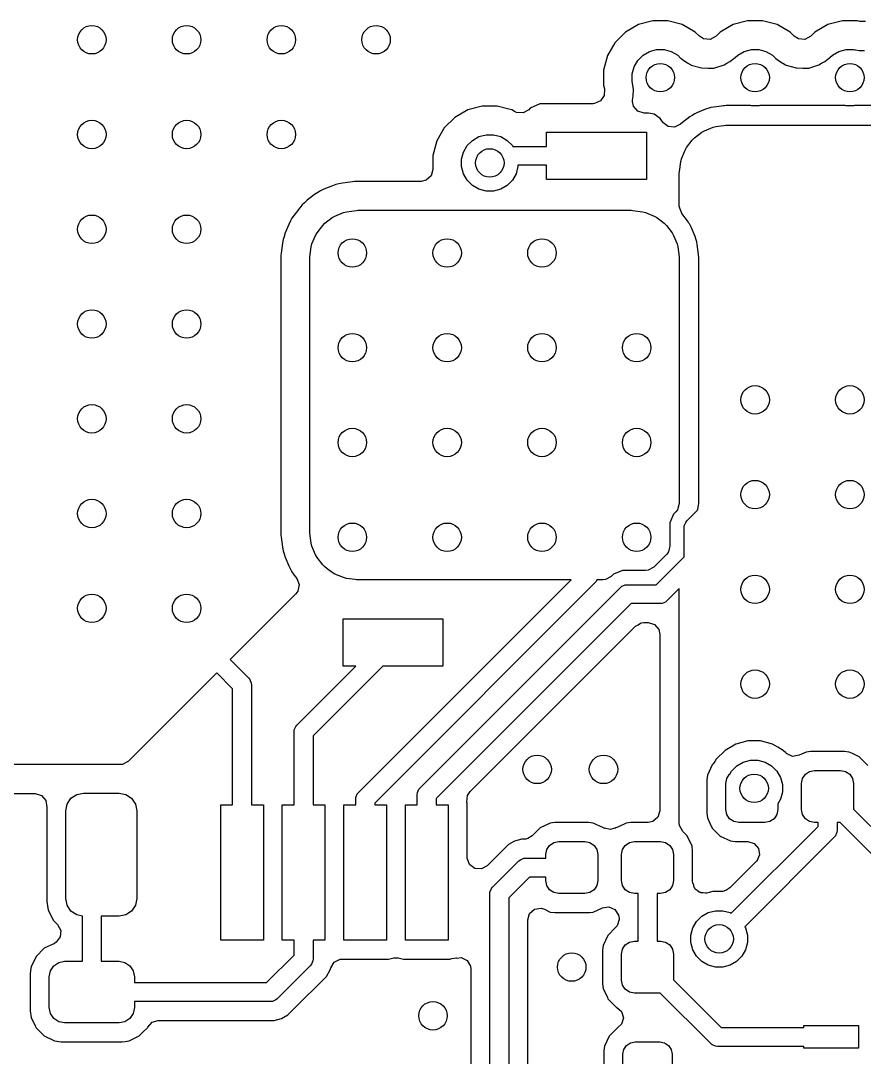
# Model space of a CAD drawing. Extents: x 2.65 to 6.49, y -4.64 to -1.62.
# Drawn here: x 3.002 to 3.3524, y -2.7653 to -2.3346 of the extents above; entities that cross this region are included whole.
import ezdxf

# ---------------------------------------------------------------- set-up
doc = ezdxf.new("R2010")
doc.units = 0
doc.header["$MEASUREMENT"] = 0
doc.layers.add('BLACK', color=7, linetype='CONTINUOUS')

msp = doc.modelspace()

# ---------------------------------------------------------------- linework, layer by layer
at = {"layer": 'BLACK', "linetype": 'CONTINUOUS'}
for p, q in [((3.25859, -2.33624), (3.2532, -2.33935)), ((3.2646, -2.33463), (3.25859, -2.33624)), ((3.25859, -2.33624), (3.25859, -2.33624)), ((3.27083, -2.33463), (3.2646, -2.33463)), ((3.27684, -2.33624), (3.27083, -2.33463)), ((3.28223, -2.33935), (3.27684, -2.33624)), ((3.27684, -2.33624), (3.27684, -2.33624)), ((3.27684, -2.33624), (3.27684, -2.33624)), ((3.29796, -2.33624), (3.29257, -2.33935)), ((3.30397, -2.33463), (3.29796, -2.33624)), ((3.29796, -2.33624), (3.29796, -2.33624)), ((3.3102, -2.33463), (3.30397, -2.33463)), ((3.31621, -2.33624), (3.3102, -2.33463)), ((3.3216, -2.33935), (3.31621, -2.33624)), ((3.31621, -2.33624), (3.31621, -2.33624)), ((3.31621, -2.33624), (3.31621, -2.33624)), ((3.33733, -2.33624), (3.33194, -2.33935)), ((3.34334, -2.33463), (3.33733, -2.33624)), ((3.33733, -2.33624), (3.33733, -2.33624)), ((3.34957, -2.33463), (3.34334, -2.33463)), ((3.35062, -2.33491), (3.34957, -2.33463)), ((3.34957, -2.33463), (3.34957, -2.33463)), ((3.35292, -2.33496), (3.35062, -2.33491)), ((3.2532, -2.33935), (3.2488, -2.34375)), ((3.2532, -2.33935), (3.2532, -2.33935)), ((3.28395, -2.34107), (3.28223, -2.33935)), ((3.28223, -2.33935), (3.28223, -2.33935)), ((3.2857, -2.34219), (3.28395, -2.34107)), ((3.28844, -2.34238), (3.2857, -2.34219)), ((3.29085, -2.34107), (3.28844, -2.34238)), ((3.29257, -2.33935), (3.29085, -2.34107)), ((3.29257, -2.33935), (3.29257, -2.33935)), ((3.32332, -2.34107), (3.3216, -2.33935)), ((3.3216, -2.33935), (3.3216, -2.33935)), ((3.32507, -2.34219), (3.32332, -2.34107)), ((3.32781, -2.34238), (3.32507, -2.34219)), ((3.33022, -2.34107), (3.32781, -2.34238)), ((3.33194, -2.33935), (3.33022, -2.34107)), ((3.33194, -2.33935), (3.33194, -2.33935)), ((3.2488, -2.34375), (3.24569, -2.34914)), ((3.2488, -2.34375), (3.2488, -2.34375)), ((3.2632, -2.34736), (3.26617, -2.34656)), ((3.26617, -2.34656), (3.26926, -2.34656)), ((3.26926, -2.34656), (3.27224, -2.34736)), ((3.30257, -2.34736), (3.30554, -2.34656)), ((3.30554, -2.34656), (3.30863, -2.34656)), ((3.30863, -2.34656), (3.31161, -2.34736)), ((3.34194, -2.34736), (3.34492, -2.34656)), ((3.34492, -2.34656), (3.348, -2.34656)), ((3.348, -2.34656), (3.34847, -2.34668)), ((3.34847, -2.34668), (3.34875, -2.3467)), ((3.34875, -2.3467), (3.35033, -2.34693)), ((3.35033, -2.34693), (3.35252, -2.34698)), ((3.24569, -2.34914), (3.24407, -2.35516)), ((3.24569, -2.34914), (3.24569, -2.34914)), ((3.2568, -2.35375), (3.25835, -2.35108)), ((3.25835, -2.35108), (3.26053, -2.3489)), ((3.26053, -2.3489), (3.2632, -2.34736)), ((3.27224, -2.34736), (3.27491, -2.3489)), ((3.27491, -2.3489), (3.27614, -2.35013)), ((3.27614, -2.35013), (3.27631, -2.35026)), ((3.27631, -2.35026), (3.27745, -2.35118)), ((3.27745, -2.35118), (3.279, -2.35218)), ((3.29662, -2.35162), (3.29882, -2.34997)), ((3.29882, -2.34997), (3.2999, -2.3489)), ((3.2999, -2.3489), (3.30257, -2.34736)), ((3.31161, -2.34736), (3.31428, -2.3489)), ((3.31428, -2.3489), (3.31551, -2.35013)), ((3.31551, -2.35013), (3.31568, -2.35026)), ((3.31568, -2.35026), (3.31682, -2.35118)), ((3.31682, -2.35118), (3.31837, -2.35218)), ((3.33599, -2.35162), (3.33819, -2.34997)), ((3.33819, -2.34997), (3.33927, -2.3489)), ((3.33927, -2.3489), (3.34194, -2.34736)), ((3.24407, -2.35516), (3.24407, -2.36138)), ((3.25601, -2.35673), (3.2568, -2.35375)), ((3.279, -2.35218), (3.27919, -2.35231)), ((3.27919, -2.35231), (3.27919, -2.35231)), ((3.27919, -2.35231), (3.28034, -2.35294)), ((3.28034, -2.35294), (3.28056, -2.35307)), ((3.28056, -2.35307), (3.28484, -2.35419)), ((3.28484, -2.35419), (3.28758, -2.35438)), ((3.28758, -2.35438), (3.29, -2.35431)), ((3.29, -2.35431), (3.2942, -2.35294)), ((3.2942, -2.35294), (3.29426, -2.35291)), ((3.29426, -2.35291), (3.29534, -2.35232)), ((3.29534, -2.35232), (3.29662, -2.35162)), ((3.31837, -2.35218), (3.31856, -2.35231)), ((3.31856, -2.35231), (3.31856, -2.35231)), ((3.31856, -2.35231), (3.31971, -2.35294)), ((3.31971, -2.35294), (3.31993, -2.35307)), ((3.31993, -2.35307), (3.32421, -2.35419)), ((3.32421, -2.35419), (3.32695, -2.35438)), ((3.32695, -2.35438), (3.32937, -2.35431)), ((3.32937, -2.35431), (3.33357, -2.35294)), ((3.33357, -2.35294), (3.33363, -2.35291)), ((3.33363, -2.35291), (3.33471, -2.35232)), ((3.33471, -2.35232), (3.33599, -2.35162)), ((3.25601, -2.35981), (3.25601, -2.35673)), ((3.25619, -2.3605), (3.25601, -2.35981)), ((3.24407, -2.36138), (3.24449, -2.36295)), ((3.24449, -2.36295), (3.24443, -2.3657)), ((3.25652, -2.36323), (3.25619, -2.3605)), ((3.25645, -2.36598), (3.25652, -2.36323)), ((3.24289, -2.36797), (3.24036, -2.36906)), ((3.24443, -2.3657), (3.24289, -2.36797)), ((3.2561, -2.36763), (3.25645, -2.36598)), ((3.2561, -2.36815), (3.2561, -2.36763)), ((3.25654, -2.37017), (3.2561, -2.36815)), ((3.18772, -2.37167), (3.18233, -2.37478)), ((3.18773, -2.37167), (3.18772, -2.37167)), ((3.19374, -2.37006), (3.18773, -2.37167)), ((3.19996, -2.37006), (3.19374, -2.37006)), ((3.20471, -2.37133), (3.19996, -2.37006)), ((3.20598, -2.37167), (3.20471, -2.37133)), ((3.20717, -2.37236), (3.20598, -2.37167)), ((3.20791, -2.37271), (3.20717, -2.37236)), ((3.21065, -2.3729), (3.20791, -2.37271)), ((3.21307, -2.37159), (3.21065, -2.3729)), ((3.21366, -2.37099), (3.21307, -2.37159)), ((3.21771, -2.36921), (3.21366, -2.37099)), ((3.21366, -2.37099), (3.21366, -2.37099)), ((3.2187, -2.36909), (3.21771, -2.36921)), ((3.21771, -2.36921), (3.21771, -2.36921)), ((3.23978, -2.36909), (3.2187, -2.36909)), ((3.2187, -2.36909), (3.2187, -2.36909)), ((3.24036, -2.36906), (3.23978, -2.36909)), ((3.25835, -2.37225), (3.25654, -2.37017)), ((3.26098, -2.37303), (3.25835, -2.37225)), ((3.28649, -2.37139), (3.28293, -2.37287)), ((3.28749, -2.37105), (3.28649, -2.37139)), ((3.28872, -2.37072), (3.28749, -2.37105)), ((3.28749, -2.37105), (3.28749, -2.37105)), ((3.28749, -2.37105), (3.28749, -2.37105)), ((3.28976, -2.37052), (3.28872, -2.37072)), ((3.28872, -2.37072), (3.28872, -2.37072)), ((3.28872, -2.37072), (3.28872, -2.37072)), ((3.29315, -2.37007), (3.28976, -2.37052)), ((3.2939, -2.36997), (3.29315, -2.37007)), ((3.29315, -2.37007), (3.29315, -2.37007)), ((3.29443, -2.36992), (3.2939, -2.36997)), ((3.29507, -2.36988), (3.29443, -2.36992)), ((3.2951, -2.36988), (3.29507, -2.36988)), ((3.2956, -2.36986), (3.2951, -2.36988)), ((3.30442, -2.36986), (3.2956, -2.36986)), ((3.30456, -2.36987), (3.30442, -2.36986)), ((3.30442, -2.36986), (3.30442, -2.36986)), ((3.30488, -2.36988), (3.30456, -2.36987)), ((3.30519, -2.36988), (3.30488, -2.36988)), ((3.30554, -2.36998), (3.30519, -2.36988)), ((3.30863, -2.36998), (3.30554, -2.36998)), ((3.30899, -2.36988), (3.30863, -2.36998)), ((3.30929, -2.36988), (3.30899, -2.36988)), ((3.30961, -2.36987), (3.30929, -2.36988)), ((3.30975, -2.36986), (3.30961, -2.36987)), ((3.34339, -2.36986), (3.30975, -2.36986)), ((3.30975, -2.36986), (3.30975, -2.36986)), ((3.34392, -2.36988), (3.34339, -2.36986)), ((3.34407, -2.36988), (3.34392, -2.36988)), ((3.34456, -2.36988), (3.34407, -2.36988)), ((3.34492, -2.36998), (3.34456, -2.36988)), ((3.348, -2.36998), (3.34492, -2.36998)), ((3.34836, -2.36988), (3.348, -2.36998)), ((3.34884, -2.36988), (3.34836, -2.36988)), ((3.349, -2.36988), (3.34884, -2.36988)), ((3.34952, -2.36986), (3.349, -2.36988)), ((3.40216, -2.36986), (3.34952, -2.36986)), ((3.18233, -2.37478), (3.17793, -2.37918)), ((3.18233, -2.37478), (3.18233, -2.37478)), ((3.26278, -2.37303), (3.26098, -2.37303)), ((3.26508, -2.37349), (3.26278, -2.37303)), ((3.26278, -2.37303), (3.26278, -2.37303)), ((3.26769, -2.37523), (3.26508, -2.37349)), ((3.26508, -2.37349), (3.26508, -2.37349)), ((3.26872, -2.37678), (3.26769, -2.37523)), ((3.26878, -2.37686), (3.26872, -2.37678)), ((3.27093, -2.37858), (3.26878, -2.37686)), ((3.27694, -2.37691), (3.27614, -2.37761)), ((3.28, -2.37456), (3.27694, -2.37691)), ((3.27694, -2.37691), (3.27694, -2.37691)), ((3.28088, -2.37397), (3.28, -2.37456)), ((3.28, -2.37456), (3.28, -2.37456)), ((3.28198, -2.37334), (3.28088, -2.37397)), ((3.28293, -2.37287), (3.28198, -2.37334)), ((3.28198, -2.37334), (3.28198, -2.37334)), ((3.17793, -2.37918), (3.17482, -2.38458)), ((3.17793, -2.37918), (3.17793, -2.37918)), ((3.22046, -2.38683), (3.22046, -2.38092)), ((3.22046, -2.38092), (3.262, -2.38092)), ((3.262, -2.38092), (3.262, -2.40061)), ((3.27366, -2.37887), (3.27093, -2.37858)), ((3.27608, -2.37765), (3.27366, -2.37887)), ((3.27609, -2.37766), (3.27608, -2.37765)), ((3.27612, -2.37763), (3.27609, -2.37766)), ((3.27614, -2.37761), (3.27612, -2.37763)), ((3.27612, -2.37763), (3.27612, -2.37763)), ((3.28187, -2.38333), (3.28492, -2.38098)), ((3.28492, -2.38098), (3.28603, -2.38034)), ((3.28603, -2.38034), (3.28959, -2.37887)), ((3.28959, -2.37887), (3.29082, -2.37854)), ((3.29082, -2.37854), (3.29416, -2.3781)), ((3.29416, -2.3781), (3.29496, -2.37799)), ((3.29496, -2.37799), (3.2956, -2.37795)), ((3.2956, -2.37795), (3.30442, -2.37795)), ((3.30442, -2.37795), (3.30449, -2.37797)), ((3.30449, -2.37797), (3.30968, -2.37797)), ((3.30968, -2.37797), (3.30975, -2.37795)), ((3.30975, -2.37795), (3.34339, -2.37795)), ((3.34339, -2.37795), (3.34369, -2.37797)), ((3.34369, -2.37797), (3.34386, -2.37797)), ((3.34386, -2.37797), (3.34922, -2.37797)), ((3.34922, -2.37797), (3.34952, -2.37795)), ((3.34952, -2.37795), (3.41413, -2.37795)), ((3.17482, -2.38458), (3.17321, -2.39059)), ((3.17482, -2.38458), (3.17482, -2.38458)), ((3.18748, -2.38651), (3.18966, -2.38433)), ((3.18966, -2.38433), (3.19233, -2.38279)), ((3.19233, -2.38279), (3.19531, -2.38199)), ((3.19531, -2.38199), (3.19839, -2.38199)), ((3.19839, -2.38199), (3.20137, -2.38279)), ((3.20137, -2.38279), (3.20404, -2.38433)), ((3.20404, -2.38433), (3.20622, -2.38651)), ((3.27862, -2.38729), (3.28097, -2.38423)), ((3.28097, -2.38423), (3.28187, -2.38333)), ((3.18514, -2.39216), (3.18594, -2.38918)), ((3.18594, -2.38918), (3.18748, -2.38651)), ((3.20622, -2.38651), (3.2064, -2.38683)), ((3.2064, -2.38683), (3.22046, -2.38683)), ((3.27651, -2.39195), (3.27798, -2.38839)), ((3.27798, -2.38839), (3.27862, -2.38729)), ((3.17321, -2.39059), (3.17321, -2.39648)), ((3.18514, -2.39524), (3.18514, -2.39216)), ((3.27563, -2.39732), (3.27618, -2.39318)), ((3.27618, -2.39318), (3.27651, -2.39195)), ((3.17321, -2.39648), (3.17243, -2.39912)), ((3.18594, -2.39822), (3.18514, -2.39524)), ((3.18748, -2.40089), (3.18594, -2.39822)), ((3.20776, -2.39822), (3.20622, -2.40089)), ((3.20856, -2.39524), (3.20776, -2.39822)), ((3.22046, -2.3947), (3.20856, -2.3947)), ((3.20856, -2.3947), (3.20856, -2.39524)), ((3.22046, -2.40061), (3.22046, -2.3947)), ((3.27559, -2.39796), (3.27563, -2.39732)), ((3.27559, -2.41172), (3.27559, -2.39796)), ((3.13293, -2.40268), (3.13144, -2.40319)), ((3.13416, -2.40235), (3.13293, -2.40268)), ((3.13293, -2.40268), (3.13293, -2.40268)), ((3.1357, -2.40205), (3.13416, -2.40235)), ((3.13416, -2.40235), (3.13416, -2.40235)), ((3.13984, -2.4015), (3.1357, -2.40205)), ((3.14063, -2.40143), (3.13984, -2.4015)), ((3.14127, -2.40138), (3.14063, -2.40143)), ((3.14137, -2.40138), (3.14127, -2.40138)), ((3.14205, -2.40136), (3.14137, -2.40138)), ((3.16833, -2.40136), (3.14205, -2.40136)), ((3.17035, -2.40092), (3.16833, -2.40136)), ((3.17243, -2.39912), (3.17035, -2.40092)), ((3.18966, -2.40307), (3.18748, -2.40089)), ((3.20622, -2.40089), (3.20404, -2.40307)), ((3.262, -2.40061), (3.22046, -2.40061)), ((3.12406, -2.40687), (3.121, -2.40922)), ((3.12537, -2.406), (3.12406, -2.40687)), ((3.12647, -2.40536), (3.12537, -2.406)), ((3.12788, -2.40467), (3.12647, -2.40536)), ((3.12647, -2.40536), (3.12647, -2.40536)), ((3.13144, -2.40319), (3.12788, -2.40467)), ((3.13144, -2.40319), (3.13144, -2.40319)), ((3.19233, -2.40461), (3.18966, -2.40307)), ((3.19531, -2.40541), (3.19233, -2.40461)), ((3.19839, -2.40541), (3.19531, -2.40541)), ((3.20137, -2.40461), (3.19839, -2.40541)), ((3.20404, -2.40307), (3.20137, -2.40461)), ((3.11892, -2.41116), (3.11788, -2.41234)), ((3.11982, -2.41026), (3.11892, -2.41116)), ((3.121, -2.40922), (3.11982, -2.41026)), ((3.11553, -2.4154), (3.11466, -2.4167)), ((3.11788, -2.41234), (3.11553, -2.4154)), ((3.11553, -2.4154), (3.11553, -2.4154)), ((3.11553, -2.4154), (3.11553, -2.4154)), ((3.11788, -2.41234), (3.11788, -2.41234)), ((3.13138, -2.41641), (3.13248, -2.41578)), ((3.13248, -2.41578), (3.13604, -2.4143)), ((3.13604, -2.4143), (3.13727, -2.41397)), ((3.13727, -2.41397), (3.14141, -2.41343)), ((3.14141, -2.41343), (3.14205, -2.41339)), ((3.14205, -2.41339), (3.25559, -2.41339)), ((3.25559, -2.41339), (3.25622, -2.41343)), ((3.25622, -2.41343), (3.26036, -2.41397)), ((3.26036, -2.41397), (3.26159, -2.4143)), ((3.26159, -2.4143), (3.26515, -2.41578)), ((3.26515, -2.41578), (3.26626, -2.41641)), ((3.27561, -2.41212), (3.27559, -2.41172)), ((3.2766, -2.41469), (3.27561, -2.41212)), ((3.27898, -2.41779), (3.2766, -2.41469)), ((3.11333, -2.41922), (3.11185, -2.42278)), ((3.11402, -2.41781), (3.11333, -2.41922)), ((3.11333, -2.41922), (3.11333, -2.41922)), ((3.11466, -2.4167), (3.11402, -2.41781)), ((3.12508, -2.42272), (3.12742, -2.41966)), ((3.12742, -2.41966), (3.12832, -2.41876)), ((3.12832, -2.41876), (3.13138, -2.41641)), ((3.26626, -2.41641), (3.26932, -2.41876)), ((3.26932, -2.41876), (3.27022, -2.41966)), ((3.27022, -2.41966), (3.27256, -2.42272)), ((3.27957, -2.41867), (3.27898, -2.41779)), ((3.27978, -2.41904), (3.27957, -2.41867)), ((3.28021, -2.41978), (3.27978, -2.41904)), ((3.28067, -2.42073), (3.28021, -2.41978)), ((3.28021, -2.41978), (3.28021, -2.41978)), ((3.28021, -2.41978), (3.28021, -2.41978)), ((3.11135, -2.42427), (3.11102, -2.4255)), ((3.11185, -2.42278), (3.11135, -2.42427)), ((3.11135, -2.42427), (3.11135, -2.42427)), ((3.11185, -2.42278), (3.11185, -2.42278)), ((3.12296, -2.42738), (3.12444, -2.42382)), ((3.12444, -2.42382), (3.12508, -2.42272)), ((3.27256, -2.42272), (3.2732, -2.42382)), ((3.2732, -2.42382), (3.27467, -2.42738)), ((3.28215, -2.42429), (3.28067, -2.42073)), ((3.28067, -2.42073), (3.28067, -2.42073)), ((3.28249, -2.42529), (3.28215, -2.42429)), ((3.28215, -2.42429), (3.28215, -2.42429)), ((3.11071, -2.42704), (3.11016, -2.43118)), ((3.11102, -2.4255), (3.11071, -2.42704)), ((3.12209, -2.43275), (3.12263, -2.42861)), ((3.12263, -2.42861), (3.12296, -2.42738)), ((3.12263, -2.42861), (3.12263, -2.42861)), ((3.27467, -2.42738), (3.275, -2.42861)), ((3.275, -2.42861), (3.27555, -2.43275)), ((3.28282, -2.42652), (3.28249, -2.42529)), ((3.28302, -2.42756), (3.28282, -2.42652)), ((3.28357, -2.4317), (3.28302, -2.42756)), ((3.11005, -2.4326), (3.11002, -2.43339)), ((3.11009, -2.43197), (3.11005, -2.4326)), ((3.11016, -2.43118), (3.11009, -2.43197)), ((3.12205, -2.43339), (3.12209, -2.43275)), ((3.27555, -2.43275), (3.27559, -2.43339)), ((3.28362, -2.43222), (3.28357, -2.4317)), ((3.28366, -2.43286), (3.28362, -2.43222)), ((3.28368, -2.43339), (3.28366, -2.43286)), ((3.11002, -2.43339), (3.11002, -2.54692)), ((3.12205, -2.54692), (3.12205, -2.43339)), ((3.27559, -2.43339), (3.27559, -2.53521)), ((3.28368, -2.53521), (3.28368, -2.43339)), ((3.27559, -2.53521), (3.27482, -2.53785)), ((3.28335, -2.53749), (3.28368, -2.53521)), ((3.27317, -2.53965), (3.27167, -2.54327)), ((3.27416, -2.53866), (3.27317, -2.53965)), ((3.27317, -2.53965), (3.27317, -2.53965)), ((3.27482, -2.53785), (3.27416, -2.53866)), ((3.27875, -2.54245), (3.2832, -2.538)), ((3.2832, -2.538), (3.28335, -2.53749)), ((3.27167, -2.54327), (3.27167, -2.55291)), ((3.2776, -2.54524), (3.27767, -2.54447)), ((3.27767, -2.54447), (3.27826, -2.54305)), ((3.27826, -2.54305), (3.27875, -2.54245)), ((3.11002, -2.54692), (3.11005, -2.54771)), ((3.11005, -2.54771), (3.11009, -2.54835)), ((3.11009, -2.54835), (3.11016, -2.54913)), ((3.11016, -2.54913), (3.11071, -2.55327)), ((3.12209, -2.54756), (3.12205, -2.54692)), ((3.12263, -2.5517), (3.12209, -2.54756)), ((3.2776, -2.55738), (3.2776, -2.54524)), ((3.11071, -2.55327), (3.11102, -2.55481)), ((3.12296, -2.55293), (3.12263, -2.5517)), ((3.12444, -2.55649), (3.12296, -2.55293)), ((3.27167, -2.55291), (3.27133, -2.55407)), ((3.11102, -2.55481), (3.11135, -2.55605)), ((3.11135, -2.55605), (3.11185, -2.55754)), ((3.11185, -2.55754), (3.11185, -2.55754)), ((3.11185, -2.55754), (3.11333, -2.5611)), ((3.12508, -2.5576), (3.12444, -2.55649)), ((3.12742, -2.56065), (3.12508, -2.5576)), ((3.27024, -2.55636), (3.26502, -2.56158)), ((3.26604, -2.56894), (3.2776, -2.55738)), ((3.2709, -2.55555), (3.27024, -2.55636)), ((3.27093, -2.55544), (3.2709, -2.55555)), ((3.27108, -2.55525), (3.27093, -2.55544)), ((3.27133, -2.55407), (3.27108, -2.55525)), ((3.11333, -2.5611), (3.11402, -2.56251)), ((3.12832, -2.56155), (3.12742, -2.56065)), ((3.12933, -2.56233), (3.12832, -2.56155)), ((3.26502, -2.56158), (3.26261, -2.5629)), ((3.11402, -2.56251), (3.11402, -2.56251)), ((3.11402, -2.56251), (3.11466, -2.56361)), ((3.11466, -2.56361), (3.11553, -2.56492)), ((3.11553, -2.56492), (3.11663, -2.56635)), ((3.11663, -2.56635), (3.11762, -2.56891)), ((3.13138, -2.5639), (3.12933, -2.56233)), ((3.13248, -2.56454), (3.13138, -2.5639)), ((3.13604, -2.56601), (3.13248, -2.56454)), ((3.13727, -2.56634), (3.13604, -2.56601)), ((3.14088, -2.56682), (3.13727, -2.56634)), ((3.24733, -2.5655), (3.24491, -2.56682)), ((3.24831, -2.56451), (3.24733, -2.5655)), ((3.25194, -2.56301), (3.24831, -2.56451)), ((3.24831, -2.56451), (3.24831, -2.56451)), ((3.26157, -2.56301), (3.25194, -2.56301)), ((3.26261, -2.5629), (3.26157, -2.56301)), ((3.11762, -2.56891), (3.11707, -2.57161)), ((3.14141, -2.56689), (3.14088, -2.56682)), ((3.14205, -2.56693), (3.14141, -2.56689)), ((3.23065, -2.56693), (3.14205, -2.56693)), ((3.14229, -2.65529), (3.23065, -2.56693)), ((3.24054, -2.56818), (3.14902, -2.6597)), ((3.16789, -2.65332), (3.25111, -2.57009)), ((3.24103, -2.56758), (3.24054, -2.56818)), ((3.2413, -2.56693), (3.24103, -2.56758)), ((3.24387, -2.56693), (3.2413, -2.56693)), ((3.24491, -2.56682), (3.24387, -2.56693)), ((3.25111, -2.57009), (3.25171, -2.5696)), ((3.25171, -2.5696), (3.25213, -2.56943)), ((3.25213, -2.56943), (3.25313, -2.56901)), ((3.25313, -2.56901), (3.2539, -2.56894)), ((3.2539, -2.56894), (3.26604, -2.56894)), ((3.27559, -2.57053), (3.27046, -2.57566)), ((3.27559, -2.66798), (3.27559, -2.57053)), ((3.11621, -2.57277), (3.08895, -2.60003)), ((3.11707, -2.57161), (3.11621, -2.57277)), ((3.25553, -2.57681), (3.17461, -2.65773)), ((3.26767, -2.57681), (3.25553, -2.57681)), ((3.26844, -2.57674), (3.26767, -2.57681)), ((3.26986, -2.57615), (3.26844, -2.57674)), ((3.27046, -2.57566), (3.26986, -2.57615)), ((3.13586, -2.60276), (3.13586, -2.58307)), ((3.13586, -2.58307), (3.17739, -2.58307)), ((3.17739, -2.58307), (3.17739, -2.60276)), ((3.18867, -2.65483), (3.25737, -2.58613)), ((3.25737, -2.58613), (3.25843, -2.58556)), ((3.25843, -2.58556), (3.25944, -2.5849)), ((3.25944, -2.5849), (3.25969, -2.58487)), ((3.25969, -2.58487), (3.25978, -2.58482)), ((3.25978, -2.58482), (3.26082, -2.5847)), ((3.26082, -2.5847), (3.26262, -2.5847)), ((3.26262, -2.5847), (3.26526, -2.58548)), ((3.26526, -2.58548), (3.26706, -2.58756)), ((3.26706, -2.58756), (3.2675, -2.58959)), ((3.2675, -2.58959), (3.2675, -2.66285)), ((3.08895, -2.60003), (3.09668, -2.60777)), ((3.1167, -2.62727), (3.14121, -2.60276)), ((3.15235, -2.60276), (3.12343, -2.63168)), ((3.14121, -2.60276), (3.13586, -2.60276)), ((3.17739, -2.60276), (3.15235, -2.60276)), ((3.08338, -2.6056), (3.04673, -2.64225)), ((3.08996, -2.61218), (3.08338, -2.6056)), ((3.09668, -2.60777), (3.09717, -2.60836)), ((3.09717, -2.60836), (3.09776, -2.60978)), ((3.08996, -2.66045), (3.08996, -2.61218)), ((3.09776, -2.60978), (3.09783, -2.61055)), ((3.09783, -2.61055), (3.09783, -2.66045)), ((3.11555, -2.63005), (3.11563, -2.62928)), ((3.11555, -2.66045), (3.11555, -2.63005)), ((3.11563, -2.62928), (3.11621, -2.62786)), ((3.11621, -2.62786), (3.1167, -2.62727)), ((3.12343, -2.63168), (3.12343, -2.66045)), ((3.29909, -2.63518), (3.29459, -2.63778)), ((3.3041, -2.63384), (3.29909, -2.63518)), ((3.30929, -2.63384), (3.3041, -2.63384)), ((3.31179, -2.63451), (3.30929, -2.63384)), ((3.3143, -2.63518), (3.31179, -2.63451)), ((3.31655, -2.63648), (3.3143, -2.63518)), ((3.29459, -2.63778), (3.29093, -2.64144)), ((3.31879, -2.63778), (3.31655, -2.63648)), ((3.31987, -2.63885), (3.31879, -2.63778)), ((3.31879, -2.63778), (3.31879, -2.63778)), ((3.32015, -2.63911), (3.31987, -2.63885)), ((3.32266, -2.64024), (3.32015, -2.63911)), ((3.32538, -2.63982), (3.32266, -2.64024)), ((3.32829, -2.63846), (3.32538, -2.63982)), ((3.33023, -2.63821), (3.32829, -2.63846)), ((3.32829, -2.63846), (3.32829, -2.63846)), ((3.34418, -2.63821), (3.33023, -2.63821)), ((3.34612, -2.63846), (3.34418, -2.63821)), ((3.34418, -2.63821), (3.34418, -2.63821)), ((3.34418, -2.63821), (3.34418, -2.63821)), ((3.34418, -2.63821), (3.34418, -2.63821)), ((3.34751, -2.63911), (3.34612, -2.63846)), ((3.34612, -2.63846), (3.34612, -2.63846)), ((3.35037, -2.64045), (3.34751, -2.63911)), ((3.02577, -2.6437), (2.97423, -2.6437)), ((3.02608, -2.64368), (3.02577, -2.6437)), ((3.02621, -2.64368), (3.02608, -2.64369)), ((3.02608, -2.64369), (3.02608, -2.64368)), ((3.04327, -2.64368), (3.02621, -2.64368)), ((3.02621, -2.64368), (3.02621, -2.64368)), ((3.04431, -2.64357), (3.04327, -2.64368)), ((3.04673, -2.64225), (3.04431, -2.64357)), ((3.28923, -2.64377), (3.28724, -2.64802)), ((3.28962, -2.64337), (3.28923, -2.64377)), ((3.2904, -2.64236), (3.28962, -2.64337)), ((3.29093, -2.64144), (3.2904, -2.64236)), ((3.2995, -2.64417), (3.30217, -2.64263)), ((3.30217, -2.64263), (3.30515, -2.64183)), ((3.30515, -2.64183), (3.30823, -2.64183)), ((3.30823, -2.64183), (3.31121, -2.64263)), ((3.31121, -2.64263), (3.31388, -2.64417)), ((3.35394, -2.64402), (3.35037, -2.64045)), ((3.28724, -2.64802), (3.28699, -2.64996)), ((3.28724, -2.64802), (3.28724, -2.64802)), ((3.29529, -2.64944), (3.29647, -2.64769)), ((3.29647, -2.64769), (3.29661, -2.6476)), ((3.29661, -2.6476), (3.29732, -2.64635)), ((3.29732, -2.64635), (3.2995, -2.64417)), ((3.31388, -2.64417), (3.31606, -2.64635)), ((3.31606, -2.64635), (3.3176, -2.64902)), ((3.32679, -2.64944), (3.32796, -2.64769)), ((3.32796, -2.64769), (3.32972, -2.64651)), ((3.32972, -2.64651), (3.33179, -2.6461)), ((3.33179, -2.6461), (3.34262, -2.6461)), ((3.34262, -2.6461), (3.34469, -2.64651)), ((3.34469, -2.64651), (3.34645, -2.64769)), ((3.34645, -2.64769), (3.34762, -2.64944)), ((3.28699, -2.64996), (3.28699, -2.64996)), ((3.28699, -2.64996), (3.28699, -2.6639)), ((3.29488, -2.65152), (3.29529, -2.64944)), ((3.29488, -2.66234), (3.29488, -2.65152)), ((3.3176, -2.64902), (3.3184, -2.652)), ((3.3184, -2.652), (3.3184, -2.65508)), ((3.32638, -2.65152), (3.32679, -2.64944)), ((3.32638, -2.66234), (3.32638, -2.65152)), ((3.34762, -2.64944), (3.34803, -2.65152)), ((3.34803, -2.65152), (3.34803, -2.66219)), ((2.992, -2.65573), (3.008, -2.65573)), ((3.008, -2.65573), (3.01064, -2.6565)), ((3.01064, -2.6565), (3.01244, -2.65858)), ((3.02283, -2.65767), (3.02523, -2.65607)), ((3.02523, -2.65607), (3.02805, -2.65551)), ((3.02805, -2.65551), (3.04281, -2.65551)), ((3.04281, -2.65551), (3.04564, -2.65607)), ((3.04564, -2.65607), (3.04803, -2.65767)), ((3.14122, -2.6573), (3.14181, -2.65588)), ((3.14181, -2.65588), (3.14229, -2.65529)), ((3.16673, -2.6561), (3.16681, -2.65533)), ((3.16673, -2.66045), (3.16673, -2.6561)), ((3.16681, -2.65533), (3.1674, -2.65392)), ((3.1674, -2.65392), (3.16789, -2.65332)), ((3.18733, -2.65924), (3.18758, -2.6565)), ((3.18758, -2.6565), (3.18867, -2.65483)), ((3.3184, -2.65508), (3.3176, -2.65806)), ((3.01244, -2.65858), (3.01284, -2.66131)), ((3.01284, -2.66131), (3.01283, -2.66137)), ((3.02067, -2.66289), (3.02123, -2.66007)), ((3.02123, -2.66007), (3.02283, -2.65767)), ((3.04803, -2.65767), (3.04963, -2.66007)), ((3.04963, -2.66007), (3.0502, -2.66289)), ((3.08504, -2.71656), (3.08504, -2.66045)), ((3.08504, -2.66045), (3.08996, -2.66045)), ((3.09783, -2.66045), (3.10276, -2.66045)), ((3.10276, -2.66045), (3.10276, -2.71656)), ((3.11063, -2.71656), (3.11063, -2.66045)), ((3.11063, -2.66045), (3.11555, -2.66045)), ((3.12343, -2.66045), (3.12835, -2.66045)), ((3.12835, -2.66045), (3.12835, -2.71656)), ((3.13622, -2.71656), (3.13622, -2.66045)), ((3.13622, -2.66045), (3.14114, -2.66045)), ((3.14114, -2.65807), (3.14122, -2.6573)), ((3.14114, -2.66045), (3.14114, -2.65807)), ((3.14902, -2.6597), (3.14902, -2.66045)), ((3.14902, -2.66045), (3.15394, -2.66045)), ((3.15394, -2.66045), (3.15394, -2.71656)), ((3.16181, -2.71656), (3.16181, -2.66045)), ((3.16181, -2.66045), (3.16673, -2.66045)), ((3.17461, -2.65773), (3.17461, -2.66045)), ((3.17461, -2.66045), (3.17953, -2.66045)), ((3.17953, -2.66045), (3.17953, -2.71656)), ((3.18742, -2.65968), (3.18733, -2.65924)), ((3.18742, -2.68225), (3.18742, -2.65968)), ((3.3176, -2.65806), (3.31654, -2.65992)), ((3.31654, -2.65992), (3.31654, -2.66234)), ((3.01283, -2.66137), (3.01278, -2.66169)), ((3.01278, -2.66169), (3.01278, -2.66169)), ((3.01278, -2.66169), (3.01278, -2.66169)), ((3.01278, -2.66169), (3.01278, -2.70051)), ((3.02067, -2.69931), (3.02067, -2.66289)), ((3.0502, -2.66289), (3.0502, -2.69931)), ((3.26673, -2.66549), (3.26465, -2.6673)), ((3.2675, -2.66285), (3.26673, -2.66549)), ((3.28699, -2.6639), (3.28724, -2.66584)), ((3.29529, -2.66441), (3.29488, -2.66234)), ((3.29647, -2.66617), (3.29529, -2.66441)), ((3.31612, -2.66441), (3.31495, -2.66617)), ((3.31654, -2.66234), (3.31612, -2.66441)), ((3.32679, -2.66441), (3.32638, -2.66234)), ((3.32796, -2.66617), (3.32679, -2.66441)), ((3.34803, -2.66219), (3.36499, -2.67915)), ((3.22199, -2.66799), (3.21774, -2.66997)), ((3.222, -2.66799), (3.22199, -2.66799)), ((3.22393, -2.66774), (3.222, -2.66799)), ((3.23788, -2.66774), (3.22393, -2.66774)), ((3.23982, -2.66799), (3.23788, -2.66774)), ((3.23788, -2.66774), (3.23788, -2.66774)), ((3.23788, -2.66774), (3.23788, -2.66774)), ((3.23788, -2.66774), (3.23788, -2.66774)), ((3.24407, -2.66997), (3.23982, -2.66799)), ((3.23982, -2.66799), (3.23982, -2.66799)), ((3.24925, -2.66997), (3.24885, -2.67016)), ((3.25028, -2.66949), (3.24925, -2.66997)), ((3.25349, -2.66799), (3.25028, -2.66949)), ((3.25543, -2.66774), (3.25349, -2.66799)), ((3.25349, -2.66799), (3.25349, -2.66799)), ((3.26262, -2.66774), (3.25543, -2.66774)), ((3.26465, -2.6673), (3.26262, -2.66774)), ((3.2757, -2.66902), (3.27559, -2.66798)), ((3.27702, -2.67143), (3.2757, -2.66902)), ((3.28724, -2.66584), (3.28724, -2.66584)), ((3.28724, -2.66584), (3.28824, -2.66798)), ((3.28824, -2.66798), (3.28923, -2.67009)), ((3.29822, -2.66734), (3.29647, -2.66617)), ((3.29719, -2.70546), (3.33327, -2.66939)), ((3.3003, -2.66776), (3.29822, -2.66734)), ((3.31112, -2.66776), (3.3003, -2.66776)), ((3.31319, -2.66734), (3.31112, -2.66776)), ((3.31495, -2.66617), (3.31319, -2.66734)), ((3.32972, -2.66734), (3.32796, -2.66617)), ((3.33179, -2.66776), (3.32972, -2.66734)), ((3.33327, -2.66776), (3.33179, -2.66776)), ((3.33327, -2.66939), (3.33327, -2.66776)), ((3.34246, -2.66776), (3.34114, -2.66776)), ((3.34114, -2.66776), (3.34114, -2.67102)), ((3.35827, -2.68356), (3.34246, -2.66776)), ((3.21452, -2.6732), (3.21259, -2.67438)), ((3.21774, -2.66997), (3.21452, -2.6732)), ((3.24414, -2.67001), (3.24407, -2.66997)), ((3.24407, -2.66997), (3.24407, -2.66997)), ((3.24418, -2.67003), (3.24414, -2.67001)), ((3.24421, -2.67004), (3.24418, -2.67003)), ((3.24446, -2.67016), (3.24421, -2.67004)), ((3.24448, -2.67011), (3.24446, -2.67016)), ((3.24685, -2.6707), (3.24448, -2.67011)), ((3.2488, -2.67004), (3.24685, -2.6707)), ((3.24885, -2.67016), (3.2488, -2.67004)), ((3.27888, -2.67329), (3.27702, -2.67143)), ((3.28087, -2.67755), (3.27888, -2.67329)), ((3.28923, -2.67009), (3.29254, -2.67341)), ((3.29254, -2.67341), (3.2968, -2.67539)), ((3.33999, -2.6738), (3.30276, -2.71103)), ((3.34048, -2.6732), (3.33999, -2.6738)), ((3.34107, -2.67179), (3.34048, -2.6732)), ((3.34114, -2.67102), (3.34107, -2.67179)), ((3.20437, -2.67709), (3.19576, -2.6857)), ((3.20447, -2.67699), (3.20437, -2.67709)), ((3.20437, -2.67709), (3.20437, -2.67709)), ((3.20465, -2.67689), (3.20447, -2.67699)), ((3.20717, -2.67543), (3.20465, -2.67689)), ((3.21017, -2.67463), (3.20717, -2.67543)), ((3.21185, -2.67463), (3.21017, -2.67463)), ((3.21259, -2.67438), (3.21185, -2.67463)), ((3.22049, -2.67897), (3.22166, -2.67722)), ((3.22166, -2.67722), (3.22342, -2.67604)), ((3.22342, -2.67604), (3.22549, -2.67563)), ((3.22549, -2.67563), (3.23632, -2.67563)), ((3.23632, -2.67563), (3.23839, -2.67604)), ((3.23839, -2.67604), (3.24015, -2.67722)), ((3.24015, -2.67722), (3.24132, -2.67897)), ((3.25199, -2.67897), (3.25316, -2.67722)), ((3.25316, -2.67722), (3.25492, -2.67604)), ((3.25492, -2.67604), (3.25699, -2.67563)), ((3.25699, -2.67563), (3.26781, -2.67563)), ((3.26781, -2.67563), (3.26989, -2.67604)), ((3.26989, -2.67604), (3.27164, -2.67722)), ((3.27164, -2.67722), (3.27282, -2.67897)), ((3.28112, -2.67948), (3.28087, -2.67755)), ((3.2968, -2.67539), (3.29874, -2.67565)), ((3.29874, -2.67565), (3.30406, -2.67565)), ((3.30406, -2.67565), (3.30669, -2.67642)), ((3.30669, -2.67642), (3.3085, -2.6785)), ((3.3085, -2.6785), (3.30889, -2.68123)), ((3.18743, -2.6826), (3.18742, -2.68225)), ((3.18839, -2.68518), (3.18743, -2.6826)), ((3.21015, -2.68293), (3.21096, -2.6826)), ((3.21096, -2.6826), (3.21173, -2.68252)), ((3.21173, -2.68252), (3.22008, -2.68252)), ((3.22008, -2.68104), (3.22049, -2.67897)), ((3.22008, -2.68252), (3.22008, -2.68104)), ((3.24132, -2.67897), (3.24173, -2.68104)), ((3.24173, -2.68104), (3.24173, -2.69187)), ((3.25157, -2.68104), (3.25199, -2.67897)), ((3.25157, -2.69187), (3.25157, -2.68104)), ((3.27282, -2.67897), (3.27323, -2.68104)), ((3.27323, -2.68104), (3.27323, -2.69187)), ((3.28112, -2.69227), (3.28112, -2.67948)), ((3.30889, -2.68123), (3.30775, -2.68373)), ((3.1906, -2.68682), (3.18839, -2.68518)), ((3.19334, -2.68702), (3.1906, -2.68682)), ((3.19576, -2.6857), (3.19334, -2.68702)), ((3.198, -2.69462), (3.20895, -2.68367)), ((3.20895, -2.68367), (3.20954, -2.68318)), ((3.20954, -2.68318), (3.21015, -2.68293)), ((3.30751, -2.68398), (3.29655, -2.69494)), ((3.30775, -2.68373), (3.30751, -2.68398)), ((3.21336, -2.69039), (3.20472, -2.69903)), ((3.22008, -2.69039), (3.21336, -2.69039)), ((3.22008, -2.69187), (3.22008, -2.69039)), ((3.19693, -2.69663), (3.19751, -2.69521)), ((3.19751, -2.69521), (3.198, -2.69462)), ((3.22049, -2.69394), (3.22008, -2.69187)), ((3.22166, -2.6957), (3.22049, -2.69394)), ((3.22342, -2.69687), (3.22166, -2.6957)), ((3.24015, -2.6957), (3.23839, -2.69687)), ((3.24132, -2.69394), (3.24015, -2.6957)), ((3.24173, -2.69187), (3.24132, -2.69394)), ((3.25199, -2.69394), (3.25157, -2.69187)), ((3.25316, -2.6957), (3.25199, -2.69394)), ((3.25492, -2.69687), (3.25316, -2.6957)), ((3.27164, -2.6957), (3.26989, -2.69687)), ((3.27282, -2.69394), (3.27164, -2.6957)), ((3.27323, -2.69187), (3.27282, -2.69394)), ((3.28116, -2.69285), (3.28112, -2.69227)), ((3.28156, -2.69378), (3.28116, -2.69285)), ((3.28181, -2.69477), (3.28156, -2.69378)), ((3.28209, -2.69503), (3.28181, -2.69477)), ((3.28224, -2.69538), (3.28209, -2.69503)), ((3.28308, -2.69595), (3.28224, -2.69538)), ((3.29572, -2.6954), (3.29498, -2.69599)), ((3.29655, -2.69494), (3.29572, -2.6954)), ((3.02123, -2.70214), (3.02067, -2.69931)), ((3.0502, -2.69931), (3.04963, -2.70214)), ((3.19685, -2.6974), (3.19693, -2.69663)), ((3.19685, -2.90551), (3.19685, -2.6974)), ((3.20472, -2.69903), (3.20472, -2.90388)), ((3.22549, -2.69728), (3.22342, -2.69687)), ((3.23632, -2.69728), (3.22549, -2.69728)), ((3.23839, -2.69687), (3.23632, -2.69728)), ((3.25699, -2.69728), (3.25492, -2.69687)), ((3.25846, -2.69728), (3.25699, -2.69728)), ((3.25846, -2.71697), (3.25846, -2.69728)), ((3.26781, -2.69728), (3.26634, -2.69728)), ((3.26634, -2.69728), (3.26634, -2.71697)), ((3.26989, -2.69687), (3.26781, -2.69728)), ((3.28383, -2.69664), (3.28308, -2.69595)), ((3.2842, -2.6967), (3.28383, -2.69664)), ((3.28452, -2.69692), (3.2842, -2.6967)), ((3.28553, -2.69694), (3.28452, -2.69692)), ((3.28654, -2.69712), (3.28553, -2.69694)), ((3.28691, -2.69708), (3.28654, -2.69712)), ((3.28955, -2.69637), (3.28691, -2.69708)), ((3.29337, -2.69637), (3.28955, -2.69637)), ((3.29363, -2.69634), (3.29337, -2.69637)), ((3.29414, -2.69626), (3.29363, -2.69634)), ((3.29441, -2.69611), (3.29414, -2.69626)), ((3.29498, -2.69599), (3.29441, -2.69611)), ((3.01278, -2.70051), (3.01334, -2.70409)), ((3.01334, -2.70409), (3.01334, -2.70409)), ((3.01334, -2.70409), (3.01334, -2.70409)), ((3.01334, -2.70409), (3.01334, -2.70409)), ((3.01334, -2.70409), (3.01553, -2.70839)), ((3.02283, -2.70453), (3.02123, -2.70214)), ((3.04963, -2.70214), (3.04803, -2.70453)), ((3.21339, -2.70557), (3.21547, -2.70377)), ((3.21547, -2.70377), (3.21819, -2.70338)), ((3.21819, -2.70338), (3.21956, -2.70379)), ((3.21956, -2.70379), (3.22199, -2.70492)), ((3.23982, -2.70492), (3.24363, -2.70315)), ((3.24363, -2.70315), (3.24635, -2.70273)), ((3.24635, -2.70273), (3.24886, -2.70386)), ((3.24886, -2.70386), (3.25036, -2.70616)), ((3.28763, -2.70516), (3.29061, -2.70437)), ((3.29061, -2.70437), (3.29369, -2.70437)), ((3.29369, -2.70437), (3.29667, -2.70516)), ((3.01553, -2.70839), (3.01554, -2.7084)), ((3.01554, -2.7084), (3.01554, -2.7084)), ((3.01554, -2.7084), (3.01725, -2.71012)), ((3.02523, -2.70613), (3.02283, -2.70453)), ((3.02756, -2.7066), (3.02523, -2.70613)), ((3.02756, -2.72539), (3.02756, -2.7066)), ((3.04281, -2.70669), (3.03543, -2.70669)), ((3.03543, -2.70669), (3.03543, -2.72539)), ((3.04564, -2.70613), (3.04281, -2.70669)), ((3.04803, -2.70453), (3.04564, -2.70613)), ((3.21262, -2.70821), (3.21339, -2.70557)), ((3.21262, -2.89859), (3.21262, -2.70821)), ((3.22199, -2.70492), (3.22393, -2.70518)), ((3.22393, -2.70518), (3.23788, -2.70518)), ((3.23788, -2.70518), (3.23843, -2.7051)), ((3.23788, -2.70518), (3.23788, -2.70518)), ((3.23843, -2.7051), (3.23982, -2.70492)), ((3.25057, -2.70796), (3.2498, -2.7106)), ((3.25036, -2.70616), (3.25057, -2.70757)), ((3.25057, -2.70757), (3.25057, -2.70796)), ((3.28278, -2.70889), (3.28496, -2.7067)), ((3.28496, -2.7067), (3.28763, -2.70516)), ((3.29667, -2.70516), (3.29719, -2.70546)), ((3.01725, -2.71012), (3.01857, -2.71253)), ((3.01857, -2.71253), (3.01837, -2.71527)), ((3.24914, -2.71141), (3.24592, -2.71463)), ((3.2498, -2.7106), (3.24914, -2.71141)), ((3.28044, -2.71453), (3.28124, -2.71156)), ((3.28124, -2.71156), (3.28278, -2.70889)), ((3.30276, -2.71103), (3.30306, -2.71156)), ((3.30306, -2.71156), (3.30386, -2.71453)), ((3.01837, -2.71527), (3.01673, -2.71748)), ((3.10276, -2.71656), (3.08504, -2.71656)), ((3.11555, -2.71656), (3.11063, -2.71656)), ((3.11555, -2.7228), (3.11555, -2.71656)), ((3.12835, -2.71656), (3.12343, -2.71656)), ((3.12343, -2.71656), (3.12343, -2.72443)), ((3.15394, -2.71656), (3.13622, -2.71656)), ((3.17953, -2.71656), (3.16181, -2.71656)), ((3.24592, -2.71463), (3.24394, -2.71888)), ((3.25492, -2.71738), (3.25699, -2.71697)), ((3.25699, -2.71697), (3.25846, -2.71697)), ((3.26634, -2.71697), (3.26781, -2.71697)), ((3.26781, -2.71697), (3.26989, -2.71738)), ((3.28044, -2.71762), (3.28044, -2.71453)), ((3.30386, -2.71453), (3.30386, -2.71762)), ((3.01176, -2.72), (3.00839, -2.72337)), ((3.01594, -2.71795), (3.01176, -2.72)), ((3.01176, -2.72), (3.01176, -2.72)), ((3.01673, -2.71748), (3.01594, -2.71795)), ((3.24394, -2.71888), (3.24368, -2.72082)), ((3.24368, -2.72082), (3.24368, -2.72082)), ((3.24368, -2.72082), (3.24368, -2.73477)), ((3.25157, -2.72238), (3.25199, -2.72031)), ((3.25199, -2.72031), (3.25316, -2.71855)), ((3.25316, -2.71855), (3.25492, -2.71738)), ((3.26989, -2.71738), (3.27164, -2.71855)), ((3.27164, -2.71855), (3.27282, -2.72031)), ((3.27282, -2.72031), (3.27323, -2.72238)), ((3.28124, -2.72059), (3.28044, -2.71762)), ((3.28278, -2.72327), (3.28124, -2.72059)), ((3.30306, -2.72059), (3.30152, -2.72327)), ((3.30386, -2.71762), (3.30306, -2.72059)), ((3.00839, -2.72337), (3.00629, -2.72766)), ((3.01565, -2.72727), (3.01773, -2.72588)), ((3.01773, -2.72588), (3.02018, -2.72539)), ((3.02018, -2.72539), (3.02756, -2.72539)), ((3.03543, -2.72539), (3.04281, -2.72539)), ((3.04281, -2.72539), (3.04526, -2.72588)), ((3.04526, -2.72588), (3.04734, -2.72727)), ((3.1041, -2.73425), (3.11555, -2.7228)), ((3.12335, -2.7252), (3.12276, -2.72662)), ((3.12343, -2.72443), (3.12335, -2.7252)), ((3.13076, -2.72807), (3.13219, -2.72572)), ((3.13219, -2.72572), (3.13467, -2.72452)), ((3.13467, -2.72452), (3.13548, -2.72445)), ((3.13548, -2.72445), (3.15471, -2.72445)), ((3.15471, -2.72445), (3.15692, -2.72401)), ((3.15692, -2.72401), (3.15883, -2.72401)), ((3.15883, -2.72401), (3.16103, -2.72445)), ((3.16103, -2.72445), (3.16103, -2.72445)), ((3.16103, -2.72445), (3.18031, -2.72445)), ((3.18031, -2.72445), (3.18104, -2.7243)), ((3.18031, -2.72445), (3.18031, -2.72445)), ((3.18104, -2.7243), (3.18308, -2.7239)), ((3.18308, -2.7239), (3.18311, -2.72406)), ((3.18311, -2.72406), (3.18494, -2.72386)), ((3.18494, -2.72386), (3.1874, -2.72509)), ((3.1874, -2.72509), (3.1888, -2.72746)), ((3.25157, -2.73321), (3.25157, -2.72238)), ((3.27323, -2.72238), (3.27323, -2.73305)), ((3.28496, -2.72545), (3.28278, -2.72327)), ((3.28763, -2.72699), (3.28496, -2.72545)), ((3.29934, -2.72545), (3.29667, -2.72699)), ((3.30152, -2.72327), (3.29934, -2.72545)), ((3.00619, -2.72833), (3.00589, -2.73044)), ((3.00629, -2.72766), (3.00619, -2.72833)), ((3.01378, -2.73179), (3.01427, -2.72934)), ((3.01427, -2.72934), (3.01565, -2.72727)), ((3.04734, -2.72727), (3.04873, -2.72934)), ((3.04873, -2.72934), (3.04921, -2.73179)), ((3.12227, -2.72721), (3.10851, -2.74097)), ((3.12276, -2.72662), (3.12227, -2.72721)), ((3.12896, -2.73169), (3.13051, -2.729)), ((3.13051, -2.729), (3.13076, -2.72807)), ((3.1888, -2.72746), (3.18896, -2.72867)), ((3.18896, -2.72867), (3.18896, -2.82251)), ((3.29061, -2.72779), (3.28763, -2.72699)), ((3.29369, -2.72779), (3.29061, -2.72779)), ((3.29667, -2.72699), (3.29369, -2.72779)), ((3.00589, -2.73044), (3.00589, -2.73044)), ((3.00589, -2.73044), (3.00589, -2.73044)), ((3.00589, -2.73044), (3.00589, -2.74594)), ((3.01378, -2.74459), (3.01378, -2.73179)), ((3.04921, -2.73179), (3.04921, -2.73425)), ((3.04921, -2.73425), (3.1041, -2.73425)), ((3.1152, -2.74545), (3.12896, -2.73169)), ((3.25199, -2.73528), (3.25157, -2.73321)), ((3.27323, -2.73305), (3.29305, -2.75287)), ((3.24368, -2.73477), (3.24394, -2.73671)), ((3.24394, -2.73671), (3.24394, -2.73671)), ((3.24394, -2.73671), (3.24569, -2.74046)), ((3.25316, -2.73704), (3.25199, -2.73528)), ((3.25492, -2.73821), (3.25316, -2.73704)), ((3.25699, -2.73862), (3.25492, -2.73821)), ((3.26766, -2.73862), (3.25699, -2.73862)), ((3.28863, -2.75959), (3.26766, -2.73862)), ((3.10573, -2.74213), (3.04921, -2.74213)), ((3.04921, -2.74213), (3.04921, -2.74459)), ((3.1065, -2.74205), (3.10573, -2.74213)), ((3.10792, -2.74146), (3.1065, -2.74205)), ((3.10851, -2.74097), (3.10792, -2.74146)), ((3.24569, -2.74046), (3.24592, -2.74096)), ((3.24592, -2.74096), (3.24924, -2.74428)), ((3.00589, -2.74594), (3.00629, -2.74872)), ((3.01427, -2.74703), (3.01378, -2.74459)), ((3.01565, -2.74911), (3.01427, -2.74703)), ((3.04873, -2.74703), (3.04734, -2.74911)), ((3.04921, -2.74459), (3.04873, -2.74703)), ((3.11299, -2.74766), (3.1152, -2.74545)), ((3.24924, -2.74428), (3.24954, -2.74442)), ((3.24954, -2.74442), (3.25161, -2.74624)), ((3.25161, -2.74624), (3.25236, -2.74888)), ((3.00629, -2.74872), (3.00629, -2.74872)), ((3.00629, -2.74872), (3.00629, -2.74872)), ((3.00629, -2.74872), (3.00797, -2.75216)), ((3.01773, -2.7505), (3.01565, -2.74911)), ((3.02018, -2.75098), (3.01773, -2.7505)), ((3.04281, -2.75098), (3.02018, -2.75098)), ((3.04526, -2.7505), (3.04281, -2.75098)), ((3.04734, -2.74911), (3.04526, -2.7505)), ((3.05473, -2.75276), (3.05658, -2.75073)), ((3.05658, -2.75073), (3.05911, -2.75002)), ((3.05911, -2.75002), (3.10729, -2.75002)), ((3.10729, -2.75002), (3.11029, -2.74921)), ((3.10729, -2.75002), (3.10729, -2.75002)), ((3.11029, -2.74921), (3.11299, -2.74766)), ((3.25157, -2.75152), (3.25, -2.75287)), ((3.25236, -2.74888), (3.25157, -2.75152)), ((3.00797, -2.75216), (3.00839, -2.75301)), ((3.00839, -2.75301), (3.01176, -2.75638)), ((3.05123, -2.75638), (3.05289, -2.75472)), ((3.05289, -2.75472), (3.05461, -2.75301)), ((3.05461, -2.75301), (3.05473, -2.75276)), ((3.05461, -2.75301), (3.05461, -2.75301)), ((3.05461, -2.75301), (3.05461, -2.75301)), ((3.24971, -2.75319), (3.24646, -2.75644)), ((3.25005, -2.75295), (3.24971, -2.75319)), ((3.25, -2.75287), (3.25005, -2.75295)), ((3.29305, -2.75287), (3.32734, -2.75287)), ((3.32734, -2.75287), (3.32734, -2.75209)), ((3.32734, -2.75209), (3.34998, -2.75209)), ((3.34998, -2.75209), (3.34998, -2.76154)), ((3.01176, -2.75638), (3.01604, -2.75847)), ((3.01604, -2.75847), (3.01604, -2.75847)), ((3.01604, -2.75847), (3.01604, -2.75847)), ((3.01604, -2.75847), (3.01882, -2.75888)), ((3.01882, -2.75888), (3.04417, -2.75888)), ((3.04417, -2.75888), (3.04532, -2.75871)), ((3.04417, -2.75888), (3.04417, -2.75888)), ((3.04532, -2.75871), (3.04695, -2.75847)), ((3.04695, -2.75847), (3.05123, -2.75638)), ((3.24646, -2.75644), (3.24452, -2.7606)), ((3.25255, -2.76206), (3.25366, -2.7604)), ((3.25366, -2.7604), (3.25532, -2.75929)), ((3.25532, -2.75929), (3.25728, -2.7589)), ((3.25728, -2.7589), (3.26752, -2.7589)), ((3.26752, -2.7589), (3.26948, -2.75929)), ((3.26948, -2.75929), (3.27114, -2.7604)), ((3.27114, -2.7604), (3.27225, -2.76206)), ((3.28923, -2.76008), (3.28863, -2.75959)), ((3.28936, -2.76014), (3.28923, -2.76008)), ((3.29065, -2.76067), (3.28936, -2.76014)), ((3.24452, -2.7606), (3.24427, -2.76249)), ((3.24427, -2.76249), (3.24427, -2.77578)), ((3.24452, -2.7606), (3.24452, -2.7606)), ((3.25217, -2.76402), (3.25255, -2.76206)), ((3.25217, -2.77425), (3.25217, -2.76402)), ((3.27225, -2.76206), (3.27264, -2.76402)), ((3.27264, -2.76402), (3.27264, -2.77256)), ((3.29142, -2.76075), (3.29065, -2.76067)), ((3.32734, -2.76075), (3.29142, -2.76075)), ((3.32734, -2.76154), (3.32734, -2.76075)), ((3.34998, -2.76154), (3.32734, -2.76154))]:
    msp.add_line(p, q, dxfattribs=at)
at = {"layer": 'BLACK'}
for centre in [(3.0315, -2.34252), (3.07087, -2.34252), (3.11024, -2.34252), (3.14961, -2.34252), (3.26772, -2.35827), (3.30709, -2.35827), (3.34646, -2.35827), (3.0315, -2.38189), (3.07087, -2.38189), (3.11024, -2.38189), (3.19685, -2.3937), (3.0315, -2.42126), (3.07087, -2.42126), (3.13976, -2.4311), (3.17913, -2.4311), (3.2185, -2.4311), (3.0315, -2.46063), (3.07087, -2.46063), (3.13976, -2.47047), (3.17913, -2.47047), (3.2185, -2.47047), (3.25787, -2.47047), (3.30709, -2.49213), (3.34646, -2.49213), (3.0315, -2.5), (3.07087, -2.5), (3.13976, -2.50984), (3.17913, -2.50984), (3.2185, -2.50984), (3.25787, -2.50984), (3.30709, -2.5315), (3.34646, -2.5315), (3.0315, -2.53937), (3.07087, -2.53937), (3.13976, -2.54921), (3.17913, -2.54921), (3.2185, -2.54921), (3.25787, -2.54921), (3.30709, -2.57087), (3.34646, -2.57087), (3.0315, -2.57874), (3.07087, -2.57874), (3.30709, -2.61024), (3.34646, -2.61024), (3.21654, -2.64567), (3.24409, -2.64567), (3.30669, -2.65354), (3.29215, -2.71608), (3.23091, -2.7278), (3.17323, -2.74803)]:
    msp.add_circle(centre, 0.00591, dxfattribs=at)

doc.saveas('drawing.dxf')
